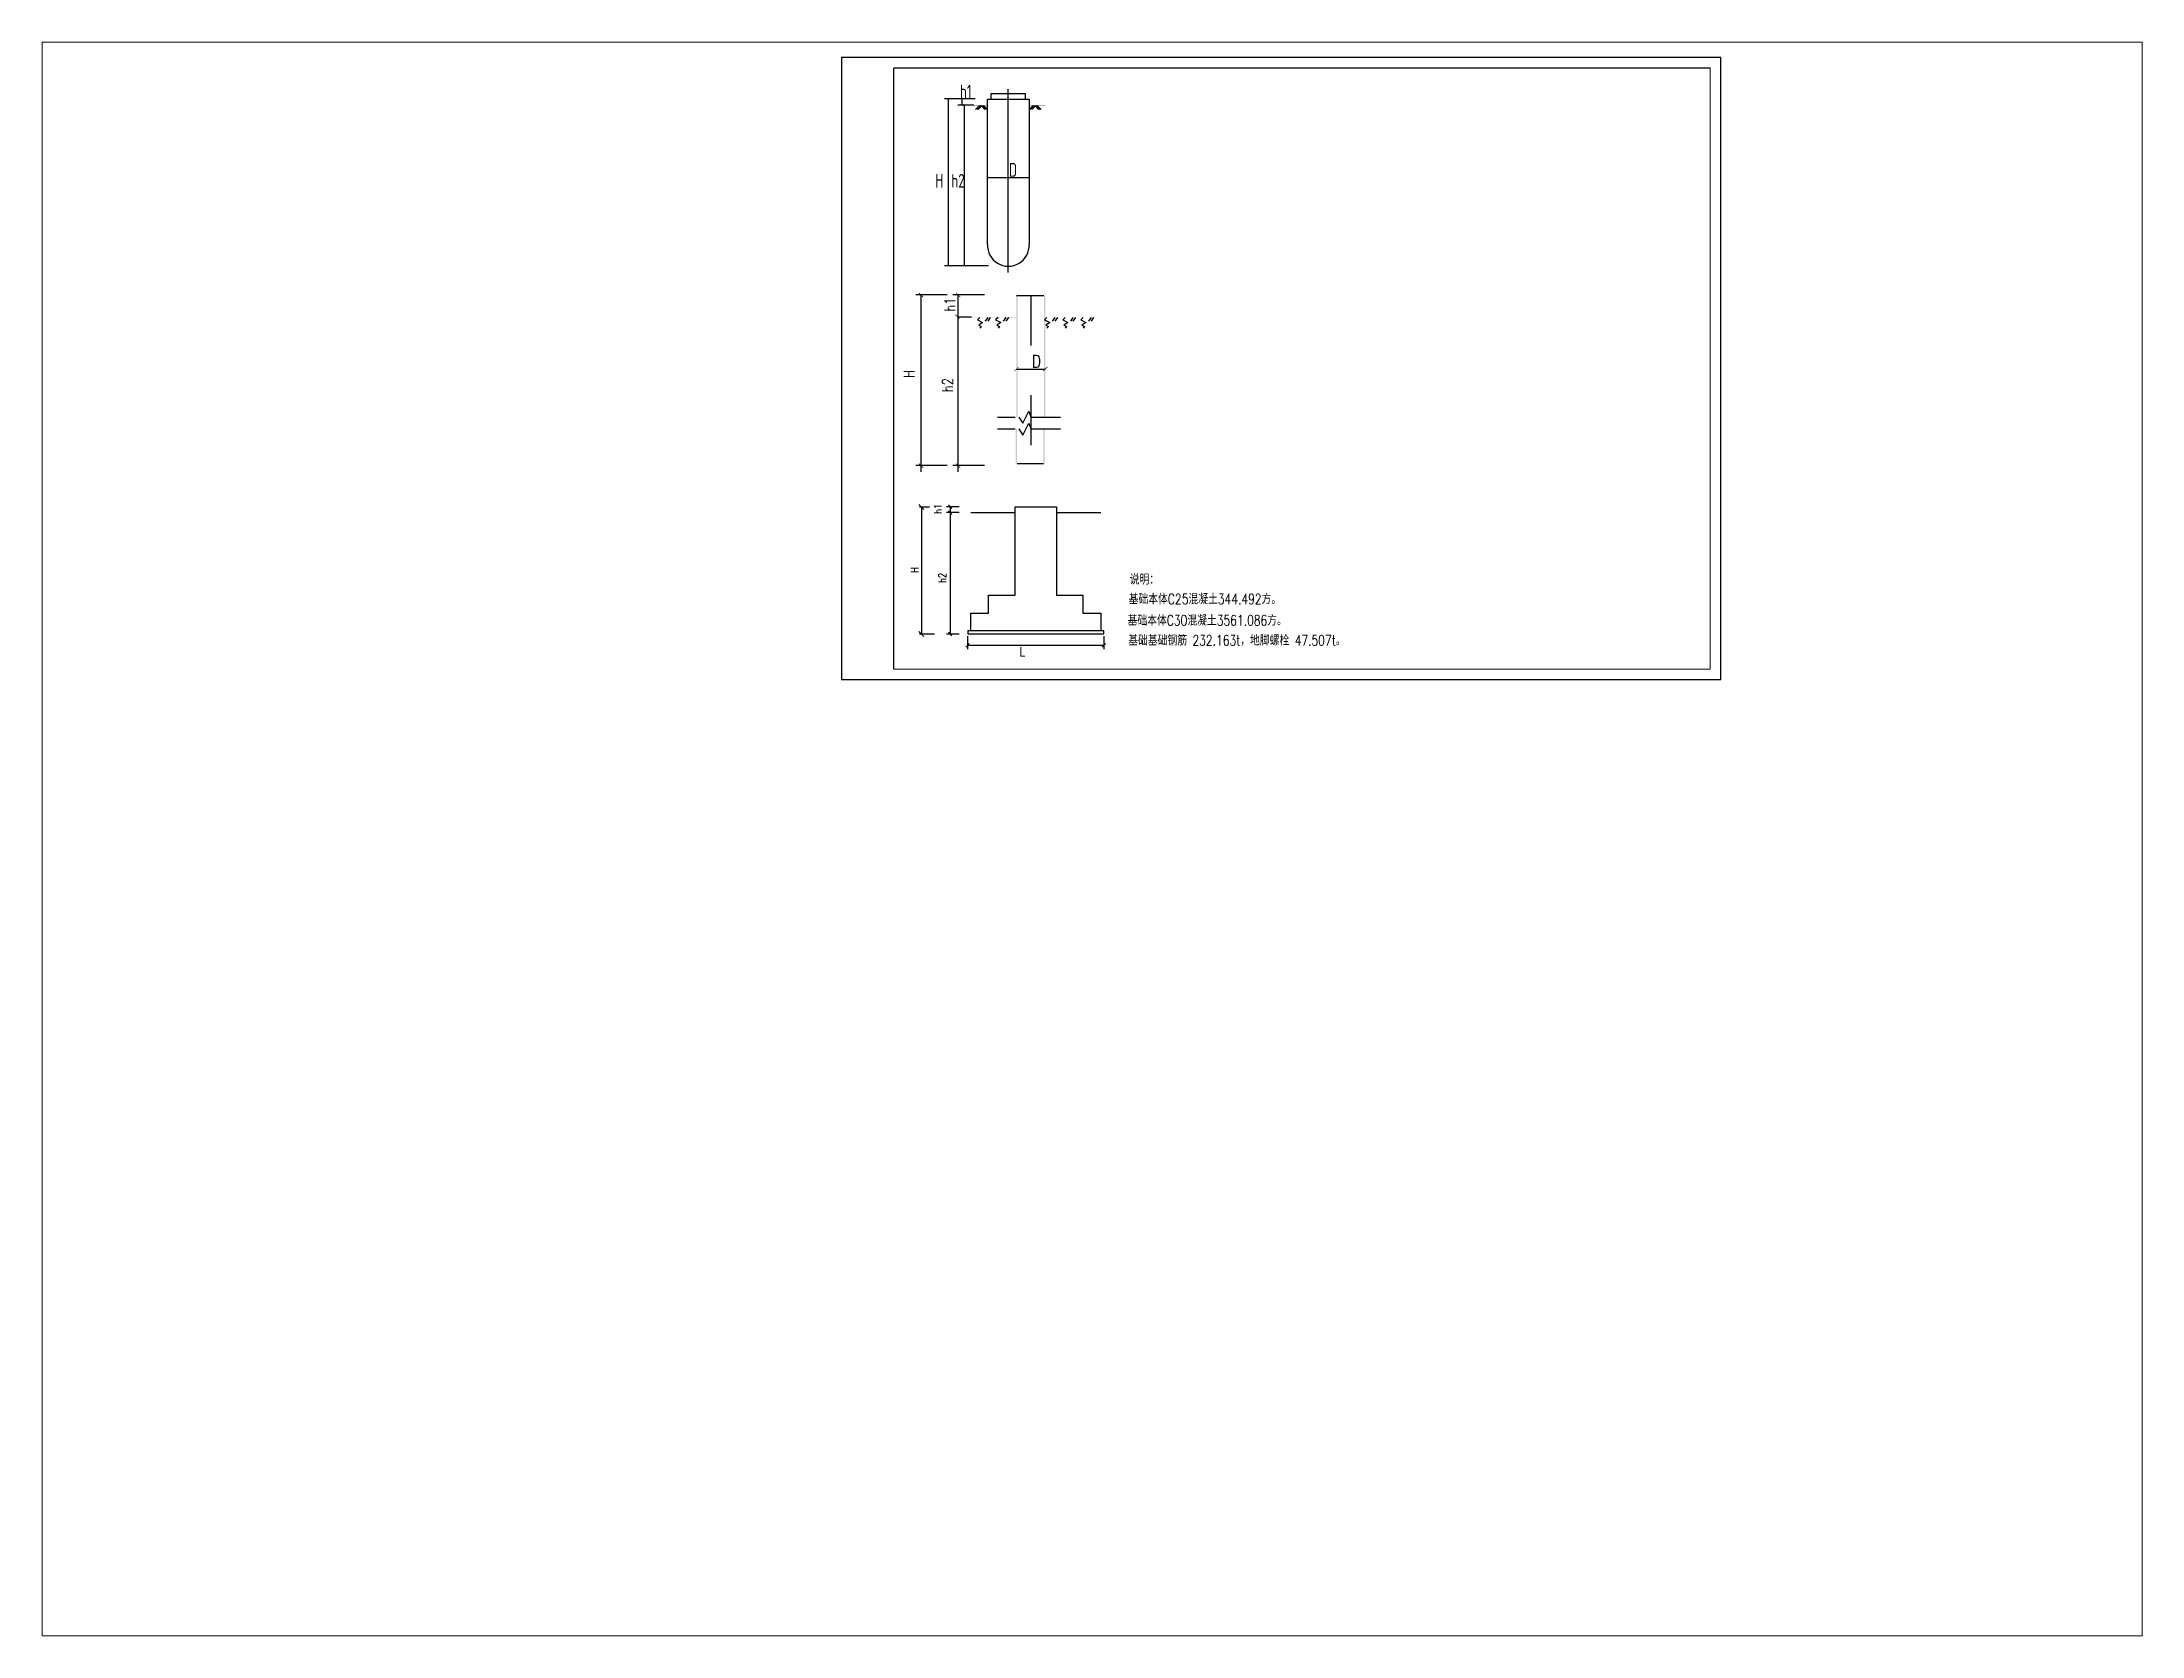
# Paper-space layout '布局1' of a CAD drawing. Header units: millimetres. Extents: x 26 to 231, y 20 to 176.
# The model-space entities are those that its viewports show. They can reach past a viewport. Long polylines and large blocks are cut down to what shows.
import ezdxf
from ezdxf.enums import TextEntityAlignment as Align

# ---------------------------------------------------------------- set-up
doc = ezdxf.new("R2010")
doc.units = ezdxf.units.MM
for name, pattern in [('2', [18.5, 12, -3, 0.5, -3]), ('实线', [20, 10, 10]), ('短虚线', [2, 1, -1])]:
    doc.linetypes.add(name, pattern=pattern)
for name, color, linetype in [('FD_CUSHION', 7, '实线'), ('FD_FRAME_OUT', 1, '实线'), ('GroundLines', 1, '国网地面线'), ('MARK_SIZE', 3, '实线'), ('ZSSignLayer', 7, 'Continuous')]:
    doc.layers.add(name, color=color, linetype=linetype)
doc.styles.add('HZ', font='simplex.shx', dxfattribs={"width": 0.75, "height": 5, "bigfont": 'hztxt.shx'})
doc.styles.get("Standard").update_dxf_attribs({"font": 'txt', "bigfont": 'gbcbig.shx'})
doc.styles.add('TSSD_Norm', font='tssdeng.shx', dxfattribs={"width": 0.7, "bigfont": 'hztxt.shx'})
doc.linetypes.add('国网地面线', pattern='A,0.5,[7,LilySharps.shx,S=0.3,R=0,X=-0.5,Y=-0.6],1.5', length=2)

msp = doc.modelspace()

# ---------------------------------------------------------------- linework, layer by layer
at = {"color": 3}
for p, q in [((4948.7, 633.5), (4528.7, 633.5)), ((4528.7, 633.5), (4528.7, 336.5)), ((4948.7, 336.5), (4948.7, 633.5)), ((4528.7, 336.5), (4948.7, 336.5))]:
    msp.add_line(p, q, dxfattribs=at)
at = {"color": 7}
for p, q in [((4592.6, 613.8), (4577.9, 613.8)), ((4579.8, 534.2), (4579.8, 613.8)), ((4586.2, 613.8), (4586.2, 611)), ((4598.5, 544.3), (4598.5, 613.6)), ((4598.5, 613.6), (4618.4, 613.6)), ((4600.3, 613.6), (4600.3, 616.4)), ((4600.3, 616.4), (4616.6, 616.4)), ((4616.6, 613.6), (4616.6, 616.4)), ((4618.4, 613.6), (4618.4, 544.3)), ((4584.3, 611), (4591.9, 611)), ((4587.5, 534.2), (4587.5, 611)), ((4594.7, 610.7), (4592.7, 608.8)), ((4595.3, 610.7), (4593.4, 608.8)), ((4595.9, 610.7), (4594, 608.8)), ((4595.9, 610.7), (4597.9, 608.8)), ((4595.9, 610.1), (4597.2, 608.8)), ((4596.6, 610.7), (4598.5, 608.8)), ((4620.3, 610.7), (4618.4, 608.8)), ((4620.9, 610.7), (4619, 608.8)), ((4621.6, 610.7), (4619.7, 608.8)), ((4621.6, 610.7), (4623.5, 608.8)), ((4621.6, 610.1), (4622.9, 608.8)), ((4622.2, 610.7), (4624.1, 608.8)), ((4598.5, 576.3), (4618.4, 576.3)), ((4577.9, 534.2), (4585.5, 534.2)), ((4583.6, 534.2), (4591.3, 534.2)), ((4585.5, 534.2), (4593.2, 534.2)), ((4591.3, 534.2), (4599, 534.2))]:
    msp.add_line(p, q, dxfattribs=at)
at = {"color": 7, "linetype": '2'}
msp.add_line((4608.4, 530.9), (4608.4, 618.5), dxfattribs=at)
at = {"color": 7, "linetype": 'Continuous', "lineweight": 25}
for p, q in [((4579.3, 520.2), (4564.2, 520.2)), ((4566.8, 435.7), (4566.8, 520.2)), ((4566.8, 435.7), (4566.8, 520.2)), ((4597.1, 520.2), (4582, 520.2)), ((4584.5, 435.7), (4584.5, 520.2)), ((4584.5, 435.7), (4584.5, 520.2)), ((4598.6, 509.5), (4597.4, 507.7)), ((4599.8, 509.5), (4598.6, 507.7)), ((4607.3, 509.5), (4606, 507.7)), ((4608.5, 509.5), (4607.3, 507.7)), ((4630.6, 509.5), (4629.4, 507.7)), ((4631.9, 509.5), (4630.6, 507.7)), ((4639.3, 509.5), (4638.1, 507.7)), ((4640.5, 509.5), (4639.3, 507.7)), ((4648, 509.5), (4646.7, 507.7)), ((4649.2, 509.5), (4648, 507.7)), ((4603.2, 461.8), (4611.7, 461.8)), ((4613.5, 461.8), (4615.4, 459)), ((4615.4, 459), (4618.2, 464.7)), ((4618.2, 464.7), (4619.2, 461.8)), ((4619.2, 461.8), (4633.3, 461.8)), ((4603.2, 456.2), (4611.7, 456.2)), ((4613.5, 456.2), (4615.4, 453.3)), ((4615.4, 453.3), (4618.2, 459)), ((4618.2, 459), (4619.2, 456.2)), ((4619.2, 456.2), (4633.3, 456.2)), ((4570.3, 438.7), (4564.2, 438.7)), ((4579.3, 438.7), (4564.2, 438.7)), ((4588, 438.7), (4582, 438.7)), ((4597.1, 438.7), (4582, 438.7))]:
    msp.add_line(p, q, dxfattribs=at)
at = {"linetype": '短虚线'}
msp.add_line((4619.2, 519.9), (4619.2, 433.1), dxfattribs=at)
at = {"lineweight": 25}
for p, q in [((4590.9, 509.6), (4584.2, 509.6)), ((4570.8, 418.9), (4566, 418.9)), ((4573.1, 358.3), (4566, 358.3))]:
    msp.add_line(p, q, dxfattribs=at)
for p, q in [((4612.3, 484.8), (4626.1, 484.8)), ((4612.6, 439.7), (4625.2, 439.7)), ((4566.9, 418.9), (4566.9, 358.3)), ((4580.7, 419.1), (4580.7, 358.2))]:
    msp.add_line(p, q)
at = {"color": 0, "linetype": 'ByBlock', "lineweight": 25}
for p, q in [((4568.1, 417.7), (4565.7, 420.1)), ((4568.1, 357.1), (4565.7, 359.5))]:
    msp.add_line(p, q, dxfattribs=at)
at = {"color": 0}
msp.add_line((4589.1, 353), (4654, 352.9), dxfattribs=at)
at = {"color": 3, "const_width": 0.6}
for points in [[(4553.7, 628.5), (4553.7, 341.5)], [(4943.7, 628.5), (4553.7, 628.5)], [(4943.7, 341.5), (4943.7, 628.5)], [(4553.7, 341.5), (4943.7, 341.5)]]:
    msp.add_lwpolyline(points, dxfattribs=at)
at = {"color": 7}
for points, const_width in [([(4580.2, 613.3), (4579.3, 614.2)], 0.128), ([(4586.6, 613.3), (4585.7, 614.2)], 0.128), ([(4586.6, 610.5), (4585.7, 611.4)], 0.128), ([(4587.9, 610.5), (4587, 611.4)], 0.128), ([(4598.5, 610.7), (4589.7, 610.7)], 0.224), ([(4625.9, 610.7), (4618.4, 610.7)], 0.224), ([(4598, 575.9), (4598.9, 576.8)], 0.128), ([(4617.9, 575.9), (4618.8, 576.8)], 0.128), ([(4580.2, 533.7), (4579.3, 534.6)], 0.128), ([(4587.9, 533.7), (4587, 534.6)], 0.128)]:
    msp.add_lwpolyline(points, dxfattribs=dict(at, const_width=const_width))
msp.add_lwpolyline([(4598.5, 544.3, 1.044488), (4618.4, 544.3)], format="xyb", dxfattribs=at)
at = {"color": 7, "lineweight": 25, "const_width": 0.288}
for points in [[(4567.8, 519.1), (4565.7, 521.2)], [(4585.5, 519.1), (4583.5, 521.2)], [(4585.1, 508.8), (4583.1, 510.8)], [(4611.3, 483.8), (4613.3, 485.8)], [(4625.1, 483.8), (4627.1, 485.8)], [(4567.8, 437.6), (4565.7, 439.7)], [(4585.5, 437.6), (4583.5, 439.7)]]:
    msp.add_lwpolyline(points, dxfattribs=at)
at = {"color": 7, "lineweight": 25}
for points in [[(4594.9, 509.5), (4593.7, 508.3), (4596.1, 507), (4594.3, 505.8), (4595.5, 505.2), (4594.9, 504.3)], [(4603.6, 509.5), (4602.3, 508.3), (4604.8, 507), (4602.9, 505.8), (4604.2, 505.2), (4603.6, 504.3)], [(4626.9, 509.5), (4625.7, 508.3), (4628.2, 507), (4626.3, 505.8), (4627.6, 505.2), (4626.9, 504.3)], [(4635.6, 509.5), (4634.4, 508.3), (4636.8, 507), (4635, 505.8), (4636.2, 505.2), (4635.6, 504.3)], [(4644.2, 509.5), (4643, 508.3), (4645.5, 507), (4643.6, 505.8), (4644.9, 505.2), (4644.2, 504.3)]]:
    msp.add_lwpolyline(points, dxfattribs=at)
for points in [[(4612.3, 461.8), (4612.9, 461.8), (4612.3, 519.9), (4612.9, 519.9)], [(4626.1, 519.9), (4625.5, 519.9), (4626.1, 461.8), (4625.5, 461.8)], [(4612, 439.7), (4612.6, 439.7), (4612, 456.2), (4612.6, 456.2)], [(4625.8, 456.2), (4625.2, 456.2), (4625.8, 439.7), (4625.2, 439.7)]]:
    msp.add_trace(points, dxfattribs=at)
at = {"lineweight": 25}
for points in [[(4590.3, 509.6), (4590.3, 509.5), (4612.2, 509.6), (4612.2, 509.4)], [(4591.3, 509.6), (4591.3, 509.5), (4591.3, 509.6), (4591.3, 509.5)]]:
    msp.add_trace(points, dxfattribs=at)
at = {"layer": 'FD_CUSHION', "color": 0, "linetype": '实线'}
for p, q in [((4590.5, 359.8), (4589.1, 359.8)), ((4589.1, 359.8), (4589.1, 358.4)), ((4589.1, 358.4), (4654, 358.4)), ((4654, 359.8), (4652.6, 359.8)), ((4654, 358.4), (4654, 359.8))]:
    msp.add_line(p, q, dxfattribs=at)
at = {"layer": 'FD_FRAME_OUT', "color": 0, "linetype": '实线'}
for p, q in [((4611.7, 376.8), (4611.7, 419.1)), ((4611.7, 419.1), (4631.4, 419.1)), ((4631.4, 419.1), (4631.4, 376.8)), ((4599, 368.3), (4599, 376.8)), ((4599, 376.8), (4611.7, 376.8)), ((4631.4, 376.8), (4644.1, 376.8)), ((4644.1, 376.8), (4644.1, 368.3)), ((4590.5, 359.8), (4590.5, 368.3)), ((4590.5, 368.3), (4599, 368.3)), ((4644.1, 368.3), (4652.6, 368.3)), ((4652.6, 368.3), (4652.6, 359.8)), ((4652.6, 359.8), (4590.5, 359.8))]:
    msp.add_line(p, q, dxfattribs=at)
at = {"layer": 'GroundLines', "color": 0, "linetype": '国网地面线'}
for p, q in [((4590.5, 416.3), (4611.7, 416.3)), ((4631.4, 416.3), (4652.6, 416.3))]:
    msp.add_line(p, q, dxfattribs=at)
at = {"layer": 'MARK_SIZE', "color": 0, "linetype": '实线'}
for p, q in [((4585, 419.1), (4578.9, 419.1)), ((4585, 416.3), (4578.9, 416.3)), ((4585, 416.3), (4578.9, 416.3)), ((4581.5, 418.2), (4579.8, 419.9)), ((4581.5, 415.4), (4579.8, 417.1)), ((4580.7, 376.8), (4580.7, 368.3)), ((4580.7, 368.3), (4580.7, 359.8)), ((4585, 358.2), (4578.9, 358.2)), ((4581.5, 357.4), (4579.8, 359.1)), ((4589.8, 353.7), (4588.1, 352)), ((4589, 357.2), (4589, 351.1)), ((4654.9, 353.7), (4653.2, 352)), ((4654, 357.2), (4654, 351.1))]:
    msp.add_line(p, q, dxfattribs=at)
at = {"layer": 'ZSSignLayer', "color": 7, "const_width": 0.6}
msp.add_lwpolyline([(4612.3, 519.9), (4625.5, 519.9)], dxfattribs=at)

# ---------------------------------------------------------------- texts
at = {"color": 7, "style": 'TSSD_Norm', "width": 0.7}
for s, p in [('h1', (4585.4, 614)), ('H', (4573.6, 571.4)), ('h2', (4581.3, 571.4))]:
    msp.add_text(s, height=6.59, dxfattribs=at).set_placement(p)
msp.add_text('D', height=6.59, dxfattribs=at).set_placement((4610.7, 576.6), align=Align.CENTER)
at = {"color": 7, "lineweight": 25, "width": 0.8}
for s, height, p in [('h1', 5, (4583, 512.2)), ('H', 5, (4563.6, 480.6)), ('h2', 5, (4581.9, 473.8)), ('h1', 3.57, (4576.6, 415.7)), ('H', 3.57, (4565.5, 387.5)), ('h2', 3.57, (4578.7, 382.7))]:
    msp.add_text(s, height=height, rotation=90, dxfattribs=at).set_placement(p)
for s, height, p in [('D', 6, (4619.7, 485.5)), ('L', 4.28, (4613.9, 347.7))]:
    msp.add_text(s, height=height, dxfattribs=at).set_placement(p)
at = {"color": 0, "lineweight": 25, "style": 'HZ', "width": 0.75}
for s, p in [('说明：', (4666.4, 381.9)), ('基础本体C25混凝土344.492方。', (4665.9, 372.5)), ('基础本体C30混凝土3561.086方。', (4665.4, 362.3)), ('基础基础钢筋 232.163t，地脚螺栓 47.507t。', (4665.7, 352.8))]:
    msp.add_text(s, height=5, dxfattribs=at).set_placement(p)

psp = doc.layouts.new('布局1')

# ---------------------------------------------------------------- viewports
at = {"layer": '0', "view_target_point": (3414.46, 632.64)}
psp.add_viewport(center=(128.5, 97.5), size=(205.6, 156), view_center_point=(1233.95, -372.22), view_height=761.0937, dxfattribs=at)

doc.saveas('drawing.dxf')
